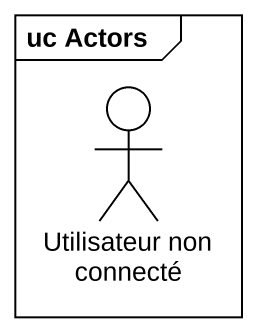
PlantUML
@startuml
mainframe uc Actors
actor "Utilisateur non connecté" as Utilisateur_non_connecté
@enduml
